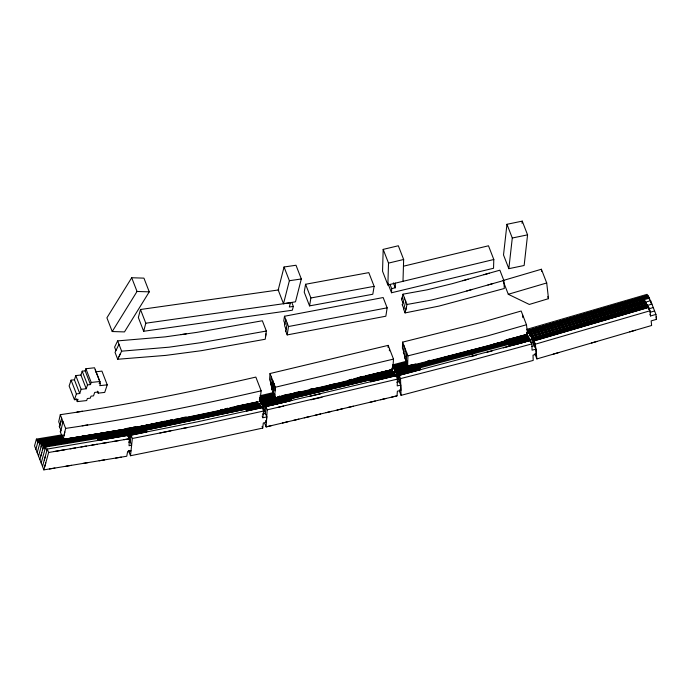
<?xml version="1.0" encoding="UTF-8"?>
<svg xmlns="http://www.w3.org/2000/svg" width="691" height="691" viewBox="0 0 691 691"><rect width="100%" height="100%" fill="white"/><g stroke="black" fill="none" stroke-linecap="round" stroke-linejoin="round"><path stroke-width="1.04" d="M262.615 402.335L392.989 371.395L262.615 402.335L262.969 403.25L393.343 372.311L262.969 403.25M403.691 266.147L488.485 245.789L493.806 259.505L493.538 268.272L391.529 292.759L391.659 288.639L395.278 287.776L395.407 283.137M406.584 352.419L406.299 363.025L407.63 366.455L487.699 345.949L527.57 334.435L526.482 324.744L521.161 311.019L482.232 322.179L402.594 342.131L402.43 348.238L403.76 351.667M403.924 345.56L403.717 353.334L403.363 352.419L405.047 356.763M405.254 348.99L405.004 358.275M407.63 366.455L407.915 355.848L402.594 342.131M402.991 281.315L403.648 259.488L398.327 245.763L383.185 249.391L382.546 271.226L387.867 284.951L493.806 259.505M387.867 284.951L388.515 263.107L383.185 249.391M404.65 357.515L406.334 361.859M395.762 374.764L370.35 380.922L395.762 374.764L397.446 379.109L397.221 385.906L400.737 385.068L393.74 367.197L395.433 371.948M370.912 374.6L391.598 369.711L391.952 370.791L261.526 401.583L261.172 400.668L274.897 397.265M391.952 370.791L261.526 401.583M264.057 404.002L394.371 373.08L264.057 404.002L264.411 404.917L394.725 373.995L264.411 404.917M370.704 381.838L396.116 375.679L265.854 406.593L291.783 400.469M104.211 432.618L123.464 429.457L41.512 443.095L41.866 444.011L123.819 430.363L41.909 443.847L38.541 456.146M126.341 432.756L45.183 446.274L126.341 432.756L127.36 435.39M126.695 433.672L45.58 447.017L41.201 463.013M127.775 434.414L97.586 439.536L127.775 434.414L129.459 438.759L129.044 445.704L131.618 445.229L128.958 438.362M259.997 401.411L260.101 399.752L275.07 396.211M261.353 404.356L261.535 401.419M262.718 407.249L262.977 403.086M264.04 410.869L264.42 404.762M265.396 413.883L265.862 406.429M265.508 405.513L291.429 399.553L265.508 405.513L267.192 409.858L266.121 426.891L271.572 425.596M43.343 444.684L124.907 431.106L43.343 444.684L43.697 445.6L125.261 432.022M274.249 395.407L259.73 398.992L274.387 395.537M260.101 399.752L274.975 396.392M388.031 347.392L388.178 345.37L270.017 373.529L269.585 379.575L270.915 383.004M389.361 350.821L389.508 348.808M273.247 394.501L274.007 383.816L273.247 394.501L274.577 397.93L340.559 382.52L392.773 369.53L393.499 359.095L388.178 345.37M270.812 384.498L271.347 376.958L271.166 379.523M270.794 384.654L270.984 382.088M274.828 394.371L274.577 397.93L275.338 387.245L270.017 373.529M275.087 390.804L275.338 387.245L393.499 359.095M264.791 423.462L266.121 426.891L397.031 395.857L397.377 391.201L400.918 390.406L400.737 385.068M270.44 383.747L272.124 388.092L272.677 380.387L272.021 389.577M271.658 388.826L273.342 393.17M258.805 403.656L127.585 431.115L258.805 403.656L259.16 404.572L127.939 432.022L259.16 404.572M164.916 421.225L126.056 429.517L172.534 419.791M260.084 400.391L259.712 399.64M128.5 450.592L130.495 455.732L198.74 441.938L262.753 428.075L263.297 422.97L266.225 422.348L266.804 416.906L261.474 403.19L258.512 403.812M126.09 433.361L126.427 430.268L257.657 402.81L257.294 401.903L236.339 406.282M127.55 435.65L127.757 433.698L126.073 429.353M127.507 436.038L127.956 431.866M261.371 407.725L260.352 405.09L129.131 432.549L129.467 433.62L260.706 406.006L129.485 433.456L128.82 439.623L129.157 436.539M130.642 434.302L146.552 430.977L130.642 434.302L130.996 435.218L146.907 431.892M129.165 452.303L129.347 450.584M130.254 442.162L131.014 435.054L197.099 421.899L262.235 407.604L246.566 411.041M130.495 455.732L132.344 438.483L130.659 434.138M257.527 404.01L257.657 402.81M266.804 416.906L262.848 417.735L263.565 411.033L261.88 406.688L246.212 410.126L261.88 406.688M257.631 402.974L257.294 401.903M260.688 406.17L260.352 405.09M506.961 224.299L503.514 254.953L508.835 268.669L524.141 265.499L527.57 234.854L522.249 221.129L506.961 224.299L512.29 238.015L508.835 268.669M522.016 223.245L522.249 221.129M60.048 425.181L58.718 421.752L60.29 414.678C126.012 405.133 191.139 392.03 255.834 377.087L261.155 390.812L259.781 401.592C194.698 416.327 129.2 429.422 63.192 439.277L60.177 431.504M115.933 350.57L114.602 347.141L117.643 340.888L165.158 336.88L196.9 332.371L262.347 320.762L266.337 331.049L265.24 339.246L201.055 350.734L165.866 355.381L117.703 359.26L115.043 352.401L118.973 344.317M265.603 336.517L265.975 333.788M285.513 330.566L287.197 334.91L385.846 316.21L387.15 307.84L383.16 297.545L284.493 316.245L283.785 320.849L285.115 324.278M285.893 331.309L287.154 323.103M285.824 319.674C284.442 326.86 283.889 323.846 286.152 329.59M287.197 334.91L288.484 326.532L284.493 316.245M374.125 286.342L372.803 294.245L309.551 305.888L304.23 292.163L305.569 284.26L368.804 272.625L374.125 286.342L310.89 297.976L309.551 305.888M60.29 424.11L60.955 421.104M61.62 418.107L59.616 427.107L59.262 426.192L60.946 430.536M62.95 421.536L60.558 432.298M63.192 439.277L65.61 428.394L60.29 414.678M63.995 435.65L64.807 432.022M403.078 303.176L401.747 299.747L402.378 296.966M401.747 299.747L403.017 294.176L427.038 289.84L452.19 283.69L499.861 270.19L503.851 280.477L504.318 288.493L439.018 306.087L405.081 312.911L403.751 309.482L405.677 301.043M404.347 297.605L402.559 305.457L402.205 304.541L403.89 308.886M405.721 310.095L406.368 307.288M405.081 312.911L407.008 304.472L403.017 294.176M284.053 266.994L278.197 290.004L283.517 303.72L295.489 301.82L301.319 278.965L295.998 265.249L284.053 266.994L289.374 280.719L283.517 303.72M278.775 289.918L140.48 309.499L138.347 317.549L143.668 331.274L292.336 310.224L293.338 306.433L291.818 302.511M143.668 331.274L145.801 323.215L140.48 309.499M62.371 435.727L37.841 439.925L38.195 440.841L62.691 436.807M38.195 440.841L35.88 449.288M39.672 441.514L63.062 437.507L39.672 441.514L40.026 442.43L63.373 438.586M40.026 442.43L37.21 452.717M98.131 433.62L41.512 443.095L46.971 442.197M41.866 444.011L41.071 446.922M62.233 434.838L36.407 439.087L34.55 445.859L43.861 469.871L126.764 456.233L127.645 451.404L131.014 450.8M40.838 456.043L41.806 452.501M42.401 450.351L43.239 447.276L41.555 442.931M39.871 459.575L43.697 445.6M42.531 466.442L47.29 449.055L128.129 435.33L97.941 440.452L102.976 439.597M44.284 460.042L45.157 456.846M43.861 469.871L48.62 452.484L47.29 449.055M44.811 466.39L45.77 462.918M95.513 371.827L101.922 371.119L107.243 384.844L104.712 392.419L98.148 393.136L98.537 391.978L94.684 392.41L93.527 395.874L90.996 396.15L90.305 398.18L87.36 398.508L86.677 400.564L77.28 401.609L78.04 399.303L74.447 399.709L69.126 385.984L71.078 380.171L74.403 379.8L75.803 375.593L80.916 375.023L82.194 371.179L85.174 370.851L85.891 368.735L94.546 367.776L99.867 381.492L99.184 383.591L100.497 383.445L95.177 369.728M100.497 383.445L99.763 385.664L107.243 384.844M74.447 399.709L76.399 393.887L79.733 393.516L81.123 389.318L75.803 375.593M81.123 389.318L86.237 388.748L87.515 384.904L82.194 371.179M87.515 384.904L90.495 384.576L91.212 382.451L85.891 368.735M117.703 359.26L121.633 351.175L117.643 340.888M119.016 356.565L120.32 353.87M131.705 277.747L106.906 317.817L112.227 331.533L124.475 331.913L149.256 291.852L143.935 278.136L131.705 277.747L137.034 291.464L112.227 331.533M502.962 280.563L541.39 269.248L546.711 282.965L548.507 298.667L529.306 304.446L508.282 294.28L503.342 281.548M648.244 306.459L650.015 310.777L650.568 315.96L655.923 314.414L650.602 300.689L645.247 302.243L645.912 303.962M533.694 339.989L648.331 306.433L533.677 339.834L534.048 340.905L648.685 307.348L534.031 340.749L534.713 347.236M508.282 294.28L546.711 282.965M648.685 307.348L648.901 309.421M647.838 295.342L527.838 330.462L647.838 295.342L649.523 299.687M528.174 331.222L648.193 296.258L528.157 331.075M649.367 298.166L529.366 333.278L529.012 332.371L649.013 297.251L650.361 300.732M529.012 332.371L649.013 297.251M644.824 300.715L530.178 334.271L644.824 300.715L646.18 304.204M645.195 301.786L530.515 335.031M645.99 302.623L531.353 336.18L645.99 302.623L647.346 306.104M646.344 303.539L531.69 336.94L532.061 340.499M647.165 304.532L532.519 338.089L647.165 304.532L648.849 308.877M533.495 344.947L532.856 338.849L651.933 304.118M655.923 314.414L656.45 319.363L651.155 320.892L651.63 325.496L536.907 358.923L535.361 344.178L650.015 310.777M553.301 354.146L558.76 352.557M591.539 343.004L597.007 341.414M629.786 331.861L635.245 330.272M648.797 308.842L653.263 307.547M650.127 312.272L654.593 310.985M492.683 344.507L497.667 343.073M512.618 338.754L517.602 337.312M526.482 324.744L487.552 335.895L407.915 355.848M462.789 280.684L468.083 279.19M483.968 274.69L489.263 273.187M466.779 290.971L472.074 289.477M487.958 284.977L493.253 283.474M503.851 280.477L456.181 293.977L431.029 300.127L407.008 304.472M530.187 339.54L509.034 345.293L530.187 339.54L531.871 343.885L532.07 350.164L536.061 349.119L536.225 354.319L533.029 355.157L533.193 360.426L401.074 395.347L399.744 391.918L399.666 389.784M470.726 356.72L476.168 355.243M487.043 352.28L492.476 350.803M503.35 347.849L508.792 346.372M514.674 344.766L525.1 341.933M530.602 342.546L530.541 340.456L399.191 375.334L420.62 369.676M531.871 343.885L466.624 361.626L400.521 378.608L401.074 395.347M392.497 364.943L407.172 361.065M392.471 365.936L407.051 362.084M392.479 366.1L407.051 362.248M392.834 367.016L406.93 363.285M407.051 364.088L393.749 367.759L394.103 368.674L407.638 365.098M527 332.38L529.073 331.827L530.766 336.171M393.749 367.759L407.284 364.183M527 332.535L529.073 331.827M407.638 364.943L394.103 368.674M526.611 333.494L529.427 332.742L526.62 333.649M535.724 348.255L530.731 335.394L526.749 336.448L526.715 335.463L395.382 370.341L395.027 369.426L407.785 365.893M409.608 365.409L412.743 364.589M506.555 339.782L509.682 338.961M511.763 338.409L515.417 337.441M516.324 337.199L525.445 334.79M395.027 369.426L415.87 363.915M427.859 360.745L429.681 360.261M504.473 340.49L526.361 334.548L527.38 337.182M444.633 357.325L450.1 355.874M466.52 351.538L471.996 350.087M515.771 338.512L521.247 337.07M527.639 336.215L396.297 371.093L527.639 336.215L527.993 337.13L396.651 372.008L527.993 337.13M523.433 339.324L528.909 337.882L530.593 342.226M528.917 338.037L397.567 372.596L528.909 337.882L529.271 338.953L397.921 373.676M469.068 354.863L474.544 353.421M509.388 346.208L530.541 340.456M529.073 339.609L532.061 338.823M531.405 342.779L533.392 342.252M531.733 346.476L534.722 345.69M398.837 374.263L420.266 368.761L398.837 374.263L400.521 378.608M397.446 379.109L267.192 409.858M388.515 263.107L403.648 259.488M391.901 372.181L395.416 371.343M396.772 382.261L399.407 381.639M260.015 395.744L273.075 392.661M260.317 396.686L274.059 393.447M260.153 396.884L274.128 393.585M259.669 397.843L274.413 394.354M259.695 397.99L274.37 394.526M392.004 368.605L394.095 368.113L392.004 368.769M357.325 377.804L363.596 376.327M365.427 375.895L369.996 374.816M274.733 397.463L261.172 400.668L272.513 397.99M277.868 396.729L279.95 396.228M282.04 395.736L285.167 395.002M289.529 393.974L291.421 393.525M293.52 393.032L299.782 391.555M310.207 389.085L312.297 388.592M348.817 379.972L351.944 379.238M353.792 378.798L391.59 369.875L385.923 371.214M278.188 396.651L280.071 396.202M284.804 395.088L288.579 394.198M359.458 377.459L363.241 376.569M374.582 373.891L380.257 372.553M392.635 372.199L395.425 371.542M282.481 423.013L287.94 421.717M293.39 420.422L298.849 419.135M304.299 417.839L309.758 416.543M315.208 415.248L320.667 413.961M326.117 412.665L331.576 411.37M337.027 410.083L342.486 408.787M347.936 407.491L353.395 406.204M369.754 402.317L375.213 401.03M380.663 399.735L386.122 398.439M391.572 397.144L397.031 395.857M280.071 396.643L285.573 395.364M296.569 392.79L302.071 391.512M313.066 388.947L318.568 387.66M329.564 385.094L335.066 383.807M270.691 404.321L275.873 403.129M281.056 401.937L286.247 400.745M271.045 405.237L276.227 404.045M276.823 403.907L286.601 401.661M309.715 396.349L320.676 393.827M278.153 407.336L283.638 406.075M311.045 399.778L322.006 397.256M261.155 390.812C196.46 405.755 131.333 418.85 65.61 428.394M263.565 411.033L198.429 425.328L132.344 438.483M125.822 428.636L131.221 427.504M133.337 427.064L135.445 426.623M167.084 420.776L168.906 420.387M170.167 420.128L172.266 419.687M175.264 419.221L178.909 418.461M180.645 418.098L186.199 416.932M220.541 409.746L222.64 409.314M224.739 408.873L227.883 408.208M229.982 407.776L257.277 402.067M129.113 432.704L260.334 405.254M260.835 407.034L262.805 406.619M262.502 414.099L265.474 413.477M512.29 238.015L527.57 234.854M159.88 432.998L170.893 430.813M181.906 428.619L187.416 427.522M288.484 326.532L387.15 307.84M124.579 431.823L126.298 431.504L128.621 437.507M128.569 442.11L130.288 441.799M266.337 331.049L200.891 342.658L169.148 347.176L121.633 351.175M102.622 438.681L107.649 437.826M108.003 438.742L113.039 437.887M48.62 452.484L129.459 438.759L124.069 439.675M54.01 451.568L64.79 449.737M70.18 448.822L75.569 447.906M80.959 446.991L86.349 446.075M91.739 445.159L97.129 444.244M102.518 443.328L107.908 442.421M113.289 441.506L118.679 440.59M62.337 435.891L37.841 439.925L43.162 439.053M48.491 438.172L53.82 437.299M50.288 439.761L55.591 438.889M60.894 438.016L63.019 437.671M100.135 433.292L102.259 432.946M79.75 436.807L85.218 435.909M49.389 468.956L54.917 468.049M65.973 466.235L71.493 465.319M82.549 463.506L88.077 462.599M99.133 460.776L104.661 459.869M115.708 458.047L121.236 457.14M76.882 412.069L82.41 411.197M82.203 425.786L87.731 424.913M289.374 280.719L301.319 278.965M181.025 334.625L186.32 333.874M145.801 323.215L290.479 302.736L289.339 306.994L293.338 306.433M91.212 382.451L99.867 381.492M137.034 291.464L149.256 291.852M649.03 297.406L649.385 298.313M648.357 297.778L647.026 294.349L527.008 329.313L527.674 331.032M646.007 302.779L646.361 303.695M649.903 314.25L650.568 315.96M547.747 296.707L548.507 298.667M533.677 339.834L535.361 344.178M532.502 337.934L534.186 342.278M531.336 336.025L533.02 340.369M530.161 334.116L531.845 338.46M528.995 332.216L529.366 333.278M529.677 333.986L530.342 335.696M528.84 332.932L527.812 330.324M526.905 332.716L527.57 334.435M534.912 353.783L536.907 358.923M527.639 336.37L527.993 337.286M526.361 334.712L526.723 335.619M393.378 282.878L395.278 287.776M390.139 284.718L391.659 288.639M387.729 282.956L391.529 292.759M397.567 372.596L399.251 376.94M396.288 370.937L397.973 375.282M395.019 369.27L396.703 373.615M395.753 374.919L396.107 375.835M394.371 373.08L395.39 375.705M392.108 367.819L392.773 369.53M392.989 371.395L393.334 372.475M391.598 369.711L392.618 372.345M305.569 284.26L310.89 297.976M264.066 403.846L265.75 408.191M262.623 402.171L264.308 406.515M261.181 400.504L262.865 404.848M259.747 398.837L261.431 403.181M259.73 399.476L261.414 403.82M259.324 399.795L259.989 401.506M261.863 406.852L262.217 407.768M258.823 403.492L259.842 406.127M265.56 420.638L266.225 422.348M262.183 416.017L262.848 417.735M262.088 426.356L262.753 428.075M129.131 432.549L130.815 436.885M127.602 430.951L129.286 435.295M125.27 429.154L126.272 431.728M124.907 428.67L125.9 431.244M124.907 431.106L125.252 432.186M123.464 429.457L123.81 430.528M97.388 391.175L98.148 393.136M85.174 370.851L90.495 384.576M80.916 375.023L86.237 388.748M74.403 379.8L79.733 393.516M71.078 380.171L76.399 393.887M76.14 398.672L77.28 401.609M45.226 446.101L46.91 450.446M43.395 444.52L45.079 448.865M39.724 441.342L41.408 445.686M37.884 439.752L39.568 444.097M36.407 439.087L37.737 442.516M541.39 269.248L541.632 271.338M522.491 314.448L522.854 317.661M656.182 316.884L656.45 319.363M650.602 300.689L650.862 303.168M647.519 305.439L532.856 338.849M645.178 301.63L645.247 302.243M535.404 353.844L535.577 355.494M399.191 375.178L399.441 382.935M397.921 373.511L398.111 379.506M396.643 371.853L396.781 375.913M395.433 372.095L395.373 370.186L395.442 372.268M529.323 340.594L529.271 338.953"/></g></svg>
